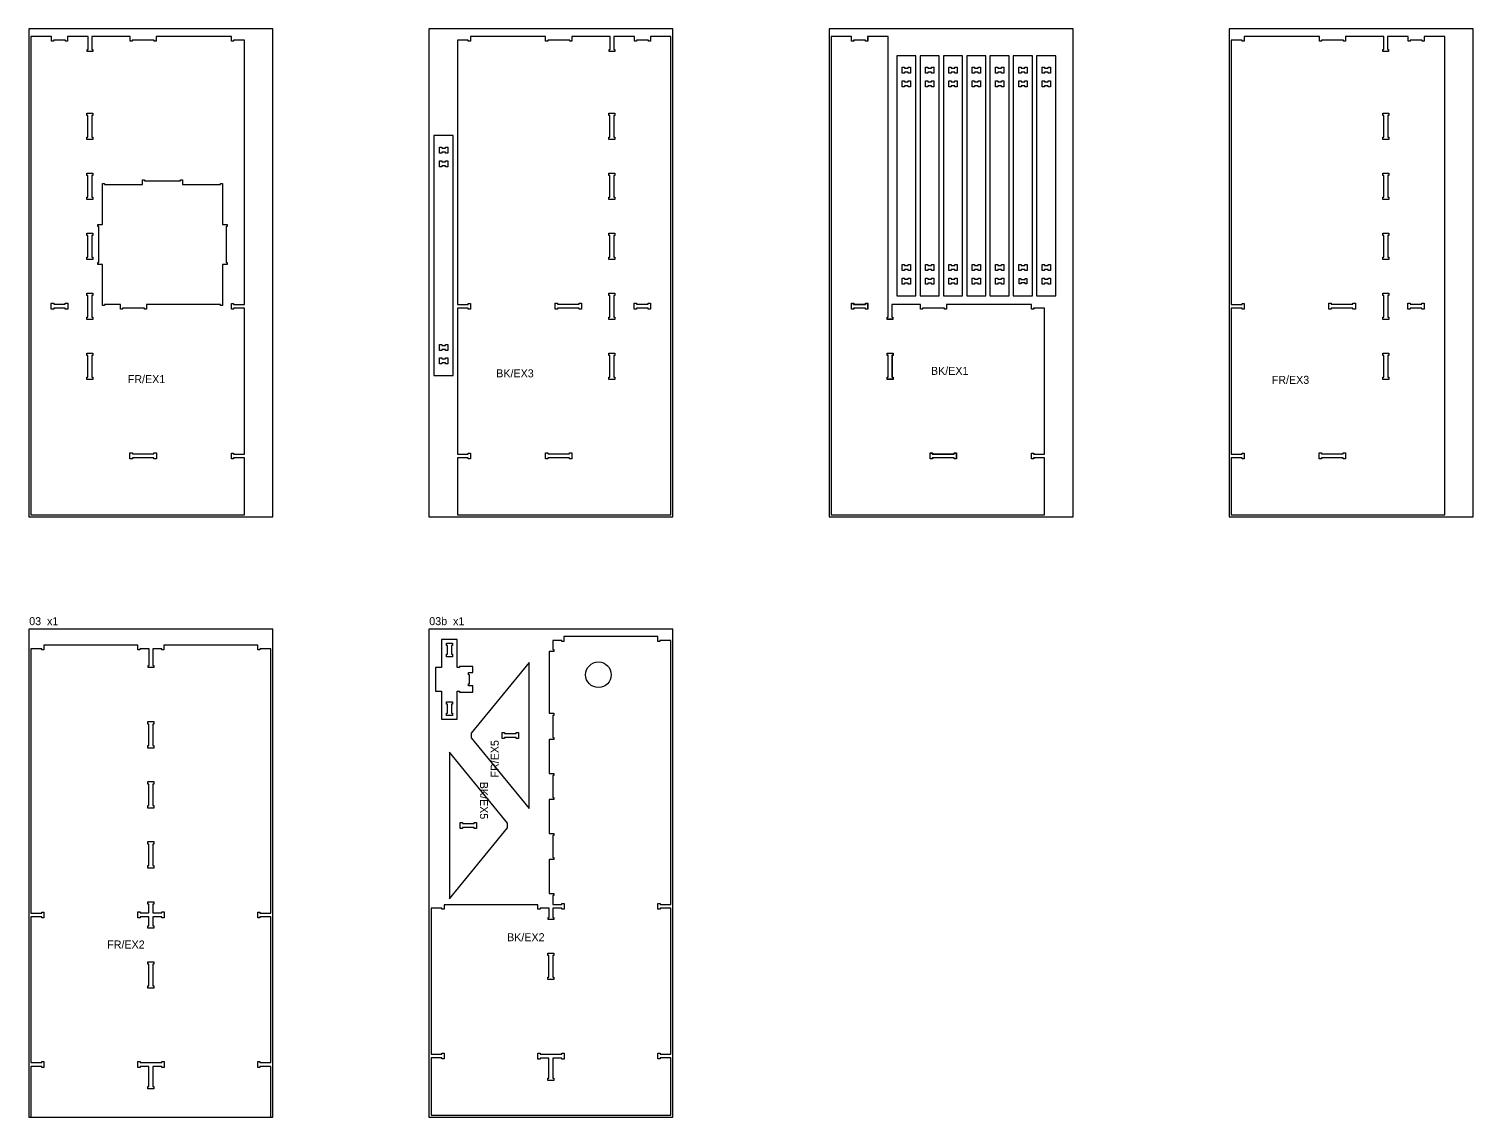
# Model space of a CAD drawing. Header units: inches. Extents: x -19170 to 42346, y 18707 to 54393.
# Drawn here: x 9126 to 16346, y 36707 to 42147 of the extents above; entities that cross this region are included whole.
import ezdxf

# ---------------------------------------------------------------- set-up
doc = ezdxf.new("R2010")
doc.units = ezdxf.units.IN
doc.header["$MEASUREMENT"] = 0
for name, color, linetype in [('0_SHEET_StructuralSheet 2440x1220x18', 1, 'CONTINUOUS'), ('1_3mmTOOL_2mmDEEP_CENTRE', 2, 'CONTINUOUS'), ('4_6mmTOOL_CUTTHROUGH_INSIDE', 4, 'CONTINUOUS'), ('5_6mmTOOL_CUTTHROUGH_OUTSIDE', 5, 'CONTINUOUS')]:
    doc.layers.add(name, color=color, linetype=linetype)

msp = doc.modelspace()

# ---------------------------------------------------------------- linework, layer by layer
at = {"layer": '0_SHEET_StructuralSheet 2440x1220x18'}
for points in [[(9126, 42146.6), (9126, 39706.6), (10346, 39706.6), (10346, 42146.6)], [(11126, 42146.6), (11126, 39706.6), (12346, 39706.6), (12346, 42146.6)], [(13126, 42146.6), (13126, 39706.6), (14346, 39706.6), (14346, 42146.6)], [(15126, 42146.6), (15126, 39706.6), (16346, 39706.6), (16346, 42146.6)], [(9126, 39146.6), (9126, 36706.6), (10346, 36706.6), (10346, 39146.6)], [(11126, 39146.6), (11126, 36706.6), (12346, 36706.6), (12346, 39146.6)]]:
    msp.add_lwpolyline(points, close=True, dxfattribs=at)
at = {"layer": '4_6mmTOOL_CUTTHROUGH_INSIDE'}
for points in [[(13522.6, 41924.5), (13521.6, 41924.5), (13521.6, 41929.5), (13503.6, 41929.5), (13503.6, 41924.5), (13492.6, 41924.5), (13491.6, 41924.5), (13491.6, 41954.5), (13492.6, 41954.5), (13503.6, 41954.5), (13503.6, 41949.5), (13521.6, 41949.5), (13521.6, 41954.5), (13522.6, 41954.5), (13533.6, 41954.5), (13533.6, 41924.5)], [(13608.1, 41924.5), (13608.1, 41954.5), (13609.2, 41954.5), (13620.1, 41954.5), (13620.1, 41949.5), (13638.1, 41949.5), (13638.1, 41954.5), (13639.2, 41954.5), (13650.1, 41954.5), (13650.1, 41924.5), (13639.2, 41924.5), (13638.1, 41924.5), (13638.1, 41929.5), (13620.1, 41929.5), (13620.1, 41924.5), (13609.2, 41924.5)], [(13725.7, 41924.5), (13724.7, 41924.5), (13724.7, 41954.5), (13725.7, 41954.5), (13736.7, 41954.5), (13736.7, 41949.5), (13754.7, 41949.5), (13754.7, 41954.5), (13755.7, 41954.5), (13766.7, 41954.5), (13766.7, 41924.5), (13755.7, 41924.5), (13754.7, 41924.5), (13754.7, 41929.5), (13736.7, 41929.5), (13736.7, 41924.5)], [(13883.2, 41924.5), (13872.2, 41924.5), (13871.2, 41924.5), (13871.2, 41929.5), (13853.2, 41929.5), (13853.2, 41924.5), (13842.2, 41924.5), (13841.2, 41924.5), (13841.2, 41954.5), (13842.2, 41954.5), (13853.2, 41954.5), (13853.2, 41949.5), (13871.2, 41949.5), (13871.2, 41954.5), (13872.2, 41954.5), (13883.2, 41954.5)], [(13987.7, 41924.5), (13987.7, 41929.5), (13969.7, 41929.5), (13969.7, 41924.5), (13958.8, 41924.5), (13957.7, 41924.5), (13957.7, 41954.5), (13958.8, 41954.5), (13969.7, 41954.5), (13969.7, 41949.5), (13987.7, 41949.5), (13987.7, 41954.5), (13988.8, 41954.5), (13999.7, 41954.5), (13999.7, 41924.5), (13988.8, 41924.5)], [(14086.3, 41924.5), (14075.3, 41924.5), (14074.3, 41924.5), (14074.3, 41954.5), (14075.3, 41954.5), (14086.3, 41954.5), (14086.3, 41949.5), (14104.3, 41949.5), (14104.3, 41954.5), (14105.3, 41954.5), (14116.3, 41954.5), (14116.3, 41924.5), (14105.3, 41924.5), (14104.3, 41924.5), (14104.3, 41929.5), (14086.3, 41929.5)], [(14220.8, 41924.5), (14220.8, 41929.5), (14202.8, 41929.5), (14202.8, 41924.5), (14191.9, 41924.5), (14190.8, 41924.5), (14190.8, 41954.5), (14191.9, 41954.5), (14202.8, 41954.5), (14202.8, 41949.5), (14220.8, 41949.5), (14220.8, 41954.5), (14221.9, 41954.5), (14232.8, 41954.5), (14232.8, 41924.5), (14221.9, 41924.5)], [(13522.6, 41856.5), (13521.6, 41856.5), (13521.6, 41861.5), (13503.6, 41861.5), (13503.6, 41856.5), (13492.6, 41856.5), (13491.6, 41856.5), (13491.6, 41886.5), (13503.6, 41886.5), (13503.6, 41881.5), (13521.6, 41881.5), (13521.6, 41886.5), (13522.6, 41886.5), (13533.6, 41886.5), (13533.6, 41856.5)], [(13608.1, 41856.5), (13608.1, 41886.5), (13620.1, 41886.5), (13620.1, 41881.5), (13638.1, 41881.5), (13638.1, 41886.5), (13639.2, 41886.5), (13650.1, 41886.5), (13650.1, 41856.5), (13639.2, 41856.5), (13638.1, 41856.5), (13638.1, 41861.5), (13620.1, 41861.5), (13620.1, 41856.5), (13609.2, 41856.5)], [(13725.7, 41856.5), (13724.7, 41856.5), (13724.7, 41886.5), (13736.7, 41886.5), (13736.7, 41881.5), (13754.7, 41881.5), (13754.7, 41886.5), (13755.7, 41886.5), (13766.7, 41886.5), (13766.7, 41856.5), (13755.7, 41856.5), (13754.7, 41856.5), (13754.7, 41861.5), (13736.7, 41861.5), (13736.7, 41856.5)], [(13883.2, 41856.5), (13872.2, 41856.5), (13871.2, 41856.5), (13871.2, 41861.5), (13853.2, 41861.5), (13853.2, 41856.5), (13842.2, 41856.5), (13841.2, 41856.5), (13841.2, 41886.5), (13853.2, 41886.5), (13853.2, 41881.5), (13871.2, 41881.5), (13871.2, 41886.5), (13872.2, 41886.5), (13883.2, 41886.5)], [(13987.7, 41856.5), (13987.7, 41861.5), (13969.7, 41861.5), (13969.7, 41856.5), (13958.8, 41856.5), (13957.7, 41856.5), (13957.7, 41886.5), (13969.7, 41886.5), (13969.7, 41881.5), (13987.7, 41881.5), (13987.7, 41886.5), (13988.8, 41886.5), (13999.7, 41886.5), (13999.7, 41856.5), (13988.8, 41856.5)], [(14086.3, 41856.5), (14075.3, 41856.5), (14074.3, 41856.5), (14074.3, 41886.5), (14086.3, 41886.5), (14086.3, 41881.5), (14104.3, 41881.5), (14104.3, 41886.5), (14105.3, 41886.5), (14116.3, 41886.5), (14116.3, 41856.5), (14105.3, 41856.5), (14104.3, 41856.5), (14104.3, 41861.5), (14086.3, 41861.5)], [(14220.8, 41856.5), (14220.8, 41861.5), (14202.8, 41861.5), (14202.8, 41856.5), (14191.9, 41856.5), (14190.8, 41856.5), (14190.8, 41886.5), (14202.8, 41886.5), (14202.8, 41881.5), (14220.8, 41881.5), (14220.8, 41886.5), (14221.9, 41886.5), (14232.8, 41886.5), (14232.8, 41856.5), (14221.9, 41856.5)], [(9446, 41593.8), (9416, 41593.8), (9416, 41605.8), (9421, 41605.8), (9421, 41713.8), (9416, 41713.8), (9416, 41725.8), (9446, 41725.8), (9446, 41713.8), (9441, 41713.8), (9441, 41605.8), (9446, 41605.8)], [(12026, 41593.8), (12026, 41605.8), (12031, 41605.8), (12031, 41713.8), (12026, 41713.8), (12026, 41725.8), (12056, 41725.8), (12056, 41713.8), (12051, 41713.8), (12051, 41605.8), (12056, 41605.8), (12056, 41593.8)], [(15894, 41593.8), (15894, 41605.8), (15899, 41605.8), (15899, 41713.8), (15894, 41713.8), (15894, 41725.8), (15924, 41725.8), (15924, 41713.8), (15919, 41713.8), (15919, 41605.8), (15924, 41605.8), (15924, 41593.8)], [(11179.3, 41525.6), (11178.3, 41525.6), (11178.3, 41555.6), (11179.3, 41555.6), (11190.3, 41555.6), (11190.3, 41550.6), (11208.3, 41550.6), (11208.3, 41555.6), (11209.3, 41555.6), (11220.3, 41555.6), (11220.3, 41525.6), (11209.3, 41525.6), (11208.3, 41525.6), (11208.3, 41530.6), (11190.3, 41530.6), (11190.3, 41525.6)], [(11179.3, 41457.6), (11178.3, 41457.6), (11178.3, 41487.6), (11190.3, 41487.6), (11190.3, 41482.6), (11208.3, 41482.6), (11208.3, 41487.6), (11209.3, 41487.6), (11220.3, 41487.6), (11220.3, 41457.6), (11209.3, 41457.6), (11208.3, 41457.6), (11208.3, 41462.6), (11190.3, 41462.6), (11190.3, 41457.6)], [(9446, 41293.8), (9416, 41293.8), (9416, 41305.8), (9421, 41305.8), (9421, 41413.8), (9416, 41413.8), (9416, 41425.8), (9446, 41425.8), (9446, 41413.8), (9441, 41413.8), (9441, 41305.8), (9446, 41305.8)], [(9583.8, 40745.8), (9583.8, 40768.8), (9503.6, 40768.8), (9503.6, 40763.8), (9493.6, 40763.8), (9493.6, 40968.8), (9470.6, 40968.8), (9470.6, 40978.8), (9475.6, 40978.8), (9475.6, 41158.8), (9470.6, 41158.8), (9470.6, 41168.8), (9493.6, 41168.8), (9493.6, 41373.8), (9503.6, 41373.8), (9503.6, 41368.8), (9693.6, 41368.8), (9693.6, 41391.8), (9703.6, 41391.8), (9703.6, 41386.8), (9883.6, 41386.8), (9883.6, 41391.8), (9893.6, 41391.8), (9893.6, 41368.8), (10083.6, 41368.8), (10083.6, 41373.8), (10093.6, 41373.8), (10093.6, 41168.8), (10116.6, 41168.8), (10116.6, 41158.8), (10111.6, 41158.8), (10111.6, 40978.8), (10116.6, 40978.8), (10116.6, 40968.8), (10093.6, 40968.8), (10093.6, 40763.8), (10083.6, 40763.8), (10083.6, 40768.8), (9713.8, 40768.8), (9713.8, 40745.8), (9703.8, 40745.8), (9703.8, 40750.8), (9593.8, 40750.8), (9593.8, 40745.8)], [(12026, 41293.8), (12026, 41305.8), (12031, 41305.8), (12031, 41413.8), (12026, 41413.8), (12026, 41425.8), (12056, 41425.8), (12056, 41413.8), (12051, 41413.8), (12051, 41305.8), (12056, 41305.8), (12056, 41293.8)], [(15894, 41293.8), (15894, 41305.8), (15899, 41305.8), (15899, 41413.8), (15894, 41413.8), (15894, 41425.8), (15924, 41425.8), (15924, 41413.8), (15919, 41413.8), (15919, 41305.8), (15924, 41305.8), (15924, 41293.8)], [(9446, 40993.8), (9416, 40993.8), (9416, 41005.8), (9421, 41005.8), (9421, 41113.8), (9416, 41113.8), (9416, 41125.8), (9446, 41125.8), (9446, 41113.8), (9441, 41113.8), (9441, 41005.8), (9446, 41005.8)], [(12026, 40993.8), (12026, 41005.8), (12031, 41005.8), (12031, 41113.8), (12026, 41113.8), (12026, 41125.8), (12056, 41125.8), (12056, 41113.8), (12051, 41113.8), (12051, 41005.8), (12056, 41005.8), (12056, 40993.8)], [(15894, 40993.8), (15894, 41005.8), (15899, 41005.8), (15899, 41113.8), (15894, 41113.8), (15894, 41125.8), (15924, 41125.8), (15924, 41113.8), (15919, 41113.8), (15919, 41005.8), (15924, 41005.8), (15924, 40993.8)], [(13533.6, 40968.5), (13533.6, 40938.5), (13522.6, 40938.5), (13521.6, 40938.5), (13521.6, 40943.5), (13503.6, 40943.5), (13503.6, 40938.5), (13492.6, 40938.5), (13491.6, 40938.5), (13491.6, 40968.5), (13492.6, 40968.5), (13503.6, 40968.5), (13503.6, 40963.5), (13521.6, 40963.5), (13521.6, 40968.5), (13522.6, 40968.5)], [(13608.1, 40968.5), (13609.2, 40968.5), (13620.1, 40968.5), (13620.1, 40963.5), (13638.1, 40963.5), (13638.1, 40968.5), (13639.2, 40968.5), (13650.1, 40968.5), (13650.1, 40938.5), (13639.2, 40938.5), (13638.1, 40938.5), (13638.1, 40943.5), (13620.1, 40943.5), (13620.1, 40938.5), (13609.2, 40938.5), (13608.1, 40938.5)], [(13736.7, 40968.5), (13736.7, 40963.5), (13754.7, 40963.5), (13754.7, 40968.5), (13755.7, 40968.5), (13766.7, 40968.5), (13766.7, 40938.5), (13755.7, 40938.5), (13754.7, 40938.5), (13754.7, 40943.5), (13736.7, 40943.5), (13736.7, 40938.5), (13725.7, 40938.5), (13724.7, 40938.5), (13724.7, 40968.5), (13725.7, 40968.5)], [(13883.2, 40968.5), (13883.2, 40938.5), (13872.2, 40938.5), (13871.2, 40938.5), (13871.2, 40943.5), (13853.2, 40943.5), (13853.2, 40938.5), (13842.2, 40938.5), (13841.2, 40938.5), (13841.2, 40968.5), (13842.2, 40968.5), (13853.2, 40968.5), (13853.2, 40963.5), (13871.2, 40963.5), (13871.2, 40968.5), (13872.2, 40968.5)], [(13987.7, 40968.5), (13988.8, 40968.5), (13999.7, 40968.5), (13999.7, 40938.5), (13988.8, 40938.5), (13987.7, 40938.5), (13987.7, 40943.5), (13969.7, 40943.5), (13969.7, 40938.5), (13958.8, 40938.5), (13957.7, 40938.5), (13957.7, 40968.5), (13958.8, 40968.5), (13969.7, 40968.5), (13969.7, 40963.5), (13987.7, 40963.5)], [(14086.3, 40968.5), (14086.3, 40963.5), (14104.3, 40963.5), (14104.3, 40968.5), (14105.3, 40968.5), (14116.3, 40968.5), (14116.3, 40938.5), (14105.3, 40938.5), (14104.3, 40938.5), (14104.3, 40943.5), (14086.3, 40943.5), (14086.3, 40938.5), (14075.3, 40938.5), (14074.3, 40938.5), (14074.3, 40968.5), (14075.3, 40968.5)], [(14220.8, 40968.5), (14221.9, 40968.5), (14232.8, 40968.5), (14232.8, 40938.5), (14221.9, 40938.5), (14220.8, 40938.5), (14220.8, 40943.5), (14202.8, 40943.5), (14202.8, 40938.5), (14191.9, 40938.5), (14190.8, 40938.5), (14190.8, 40968.5), (14191.9, 40968.5), (14202.8, 40968.5), (14202.8, 40963.5), (14220.8, 40963.5)], [(13533.6, 40900.5), (13533.6, 40870.5), (13522.6, 40870.5), (13521.6, 40870.5), (13521.6, 40875.5), (13503.6, 40875.5), (13503.6, 40870.5), (13492.6, 40870.5), (13491.6, 40870.5), (13491.6, 40900.5), (13492.6, 40900.5), (13503.6, 40900.5), (13503.6, 40895.5), (13521.6, 40895.5), (13521.6, 40900.5), (13522.6, 40900.5)], [(13608.1, 40900.5), (13609.2, 40900.5), (13620.1, 40900.5), (13620.1, 40895.5), (13638.1, 40895.5), (13638.1, 40900.5), (13639.2, 40900.5), (13650.1, 40900.5), (13650.1, 40870.5), (13639.2, 40870.5), (13638.1, 40870.5), (13638.1, 40875.5), (13620.1, 40875.5), (13620.1, 40870.5), (13609.2, 40870.5), (13608.1, 40870.5)], [(13736.7, 40900.5), (13736.7, 40895.5), (13754.7, 40895.5), (13754.7, 40900.5), (13755.7, 40900.5), (13766.7, 40900.5), (13766.7, 40870.5), (13755.7, 40870.5), (13754.7, 40870.5), (13754.7, 40875.5), (13736.7, 40875.5), (13736.7, 40870.5), (13725.7, 40870.5), (13724.7, 40870.5), (13724.7, 40900.5), (13725.7, 40900.5)], [(13883.2, 40900.5), (13883.2, 40870.5), (13872.2, 40870.5), (13871.2, 40870.5), (13871.2, 40875.5), (13853.2, 40875.5), (13853.2, 40870.5), (13842.2, 40870.5), (13841.2, 40870.5), (13841.2, 40900.5), (13842.2, 40900.5), (13853.2, 40900.5), (13853.2, 40895.5), (13871.2, 40895.5), (13871.2, 40900.5), (13872.2, 40900.5)], [(13999.7, 40900.5), (13999.7, 40870.5), (13988.8, 40870.5), (13987.7, 40870.5), (13987.7, 40875.5), (13969.7, 40875.5), (13969.7, 40870.5), (13958.8, 40870.5), (13957.7, 40870.5), (13957.7, 40900.5), (13958.8, 40900.5), (13969.7, 40900.5), (13969.7, 40895.5), (13987.7, 40895.5), (13987.7, 40900.5), (13988.8, 40900.5)], [(14084.3, 40898.5), (14084.3, 40893.5), (14106.3, 40893.5), (14106.3, 40898.5), (14114.3, 40898.5), (14114.3, 40872.5), (14106.3, 40872.5), (14106.3, 40877.5), (14084.3, 40877.5), (14084.3, 40872.5), (14076.3, 40872.5), (14076.3, 40898.5)], [(14220.8, 40900.5), (14221.9, 40900.5), (14232.8, 40900.5), (14232.8, 40870.5), (14221.9, 40870.5), (14220.8, 40870.5), (14220.8, 40875.5), (14202.8, 40875.5), (14202.8, 40870.5), (14191.9, 40870.5), (14190.8, 40870.5), (14190.8, 40900.5), (14191.9, 40900.5), (14202.8, 40900.5), (14202.8, 40895.5), (14220.8, 40895.5)], [(9446, 40693.8), (9416, 40693.8), (9416, 40705.8), (9421, 40705.8), (9421, 40813.8), (9416, 40813.8), (9416, 40825.8), (9446, 40825.8), (9446, 40813.8), (9441, 40813.8), (9441, 40705.8), (9446, 40705.8)], [(12026, 40825.8), (12056, 40825.8), (12056, 40813.8), (12051, 40813.8), (12051, 40705.8), (12056, 40705.8), (12056, 40693.8), (12026, 40693.8), (12026, 40705.8), (12031, 40705.8), (12031, 40813.8), (12026, 40813.8)], [(15894, 40825.8), (15924, 40825.8), (15924, 40813.8), (15919, 40813.8), (15919, 40705.8), (15924, 40705.8), (15924, 40693.8), (15894, 40693.8), (15894, 40705.8), (15899, 40705.8), (15899, 40813.8), (15894, 40813.8)], [(9320, 40744.8), (9308, 40744.8), (9308, 40749.8), (9250, 40749.8), (9250, 40744.8), (9238, 40744.8), (9238, 40774.8), (9250, 40774.8), (9250, 40769.8), (9308, 40769.8), (9308, 40774.8), (9320, 40774.8)], [(11757.2, 40774.8), (11769.2, 40774.8), (11769.2, 40769.8), (11877.2, 40769.8), (11877.2, 40774.8), (11889.2, 40774.8), (11889.2, 40744.8), (11877.2, 40744.8), (11877.2, 40749.8), (11769.2, 40749.8), (11769.2, 40744.8), (11757.2, 40744.8)], [(12152, 40774.8), (12164, 40774.8), (12164, 40769.8), (12222, 40769.8), (12222, 40774.8), (12234, 40774.8), (12234, 40744.8), (12222, 40744.8), (12222, 40749.8), (12164, 40749.8), (12164, 40744.8), (12152, 40744.8)], [(13320, 40744.8), (13308, 40744.8), (13308, 40749.8), (13250, 40749.8), (13250, 40744.8), (13238, 40744.8), (13238, 40774.8), (13250, 40774.8), (13250, 40769.8), (13308, 40769.8), (13308, 40774.8), (13320, 40774.8)], [(13319, 40745.8), (13309, 40745.8), (13309, 40750.8), (13249, 40750.8), (13249, 40745.8), (13239, 40745.8), (13239, 40773.8), (13249, 40773.8), (13249, 40768.8), (13309, 40768.8), (13309, 40773.8), (13319, 40773.8)], [(15625.2, 40774.8), (15637.2, 40774.8), (15637.2, 40769.8), (15745.2, 40769.8), (15745.2, 40774.8), (15757.2, 40774.8), (15757.2, 40744.8), (15745.2, 40744.8), (15745.2, 40749.8), (15637.2, 40749.8), (15637.2, 40744.8), (15625.2, 40744.8)], [(16020, 40774.8), (16032, 40774.8), (16032, 40769.8), (16090, 40769.8), (16090, 40774.8), (16102, 40774.8), (16102, 40744.8), (16090, 40744.8), (16090, 40749.8), (16032, 40749.8), (16032, 40744.8), (16020, 40744.8)], [(9446, 40393.8), (9416, 40393.8), (9416, 40405.8), (9421, 40405.8), (9421, 40513.8), (9416, 40513.8), (9416, 40525.8), (9446, 40525.8), (9446, 40513.8), (9441, 40513.8), (9441, 40405.8), (9446, 40405.8)], [(11190.3, 40569.6), (11190.3, 40564.6), (11208.3, 40564.6), (11208.3, 40569.6), (11209.3, 40569.6), (11220.3, 40569.6), (11220.3, 40539.6), (11209.3, 40539.6), (11208.3, 40539.6), (11208.3, 40544.6), (11190.3, 40544.6), (11190.3, 40539.6), (11179.3, 40539.6), (11178.3, 40539.6), (11178.3, 40569.6), (11179.3, 40569.6)], [(12026, 40525.8), (12056, 40525.8), (12056, 40513.8), (12051, 40513.8), (12051, 40405.8), (12056, 40405.8), (12056, 40393.8), (12026, 40393.8), (12026, 40405.8), (12031, 40405.8), (12031, 40513.8), (12026, 40513.8)], [(13446, 40393.8), (13416, 40393.8), (13416, 40405.8), (13421, 40405.8), (13421, 40513.8), (13416, 40513.8), (13416, 40525.8), (13446, 40525.8), (13446, 40513.8), (13441, 40513.8), (13441, 40405.8), (13446, 40405.8)], [(13445, 40514.8), (13440, 40514.8), (13440, 40404.8), (13445, 40404.8), (13445, 40394.8), (13417, 40394.8), (13417, 40404.8), (13422, 40404.8), (13422, 40514.8), (13417, 40514.8), (13417, 40524.8), (13445, 40524.8)], [(15894, 40525.8), (15924, 40525.8), (15924, 40513.8), (15919, 40513.8), (15919, 40405.8), (15924, 40405.8), (15924, 40393.8), (15894, 40393.8), (15894, 40405.8), (15899, 40405.8), (15899, 40513.8), (15894, 40513.8)], [(11190.3, 40501.6), (11190.3, 40496.6), (11208.3, 40496.6), (11208.3, 40501.6), (11209.3, 40501.6), (11220.3, 40501.6), (11220.3, 40471.6), (11209.3, 40471.6), (11208.3, 40471.6), (11208.3, 40476.6), (11190.3, 40476.6), (11190.3, 40471.6), (11179.3, 40471.6), (11178.3, 40471.6), (11178.3, 40501.6), (11179.3, 40501.6)], [(9631.3, 40026.8), (9643.3, 40026.8), (9643.3, 40021.8), (9751.3, 40021.8), (9751.3, 40026.8), (9763.3, 40026.8), (9763.3, 39996.8), (9751.3, 39996.8), (9751.3, 40001.8), (9643.3, 40001.8), (9643.3, 39996.8), (9631.3, 39996.8)], [(11708.7, 40026.8), (11720.7, 40026.8), (11720.7, 40021.8), (11828.7, 40021.8), (11828.7, 40026.8), (11840.7, 40026.8), (11840.7, 39996.8), (11828.7, 39996.8), (11828.7, 40001.8), (11720.7, 40001.8), (11720.7, 39996.8), (11708.7, 39996.8)], [(13643.3, 40026.8), (13643.3, 40021.8), (13751.3, 40021.8), (13751.3, 40026.8), (13763.3, 40026.8), (13763.3, 39996.8), (13751.3, 39996.8), (13751.3, 40001.8), (13643.3, 40001.8), (13643.3, 39996.8), (13631.3, 39996.8), (13631.3, 40026.8)], [(13642.3, 40025.8), (13642.3, 40020.8), (13752.3, 40020.8), (13752.3, 40025.8), (13762.3, 40025.8), (13762.3, 39997.8), (13752.3, 39997.8), (13752.3, 40002.8), (13642.3, 40002.8), (13642.3, 39997.8), (13632.3, 39997.8), (13632.3, 40025.8)], [(15576.7, 40026.8), (15588.7, 40026.8), (15588.7, 40021.8), (15696.7, 40021.8), (15696.7, 40026.8), (15708.7, 40026.8), (15708.7, 39996.8), (15696.7, 39996.8), (15696.7, 40001.8), (15588.7, 40001.8), (15588.7, 39996.8), (15576.7, 39996.8)], [(11213.1, 39008.2), (11213.1, 39020.2), (11218.1, 39020.2), (11218.1, 39064.2), (11213.1, 39064.2), (11213.1, 39076.2), (11243.1, 39076.2), (11243.1, 39064.2), (11238.1, 39064.2), (11238.1, 39020.2), (11243.1, 39020.2), (11243.1, 39008.2)], [(11243.1, 38782.2), (11243.1, 38770.2), (11238.1, 38770.2), (11238.1, 38726.2), (11243.1, 38726.2), (11243.1, 38714.2), (11213.1, 38714.2), (11213.1, 38726.2), (11218.1, 38726.2), (11218.1, 38770.2), (11213.1, 38770.2), (11213.1, 38782.2)], [(9721, 38551.6), (9721, 38563.6), (9726, 38563.6), (9726, 38671.6), (9721, 38671.6), (9721, 38683.6), (9751, 38683.6), (9751, 38671.6), (9746, 38671.6), (9746, 38563.6), (9751, 38563.6), (9751, 38551.6)], [(11503.5, 38628.9), (11503.5, 38623.9), (11561.5, 38623.9), (11561.5, 38628.9), (11573.5, 38628.9), (11573.5, 38598.9), (11561.5, 38598.9), (11561.5, 38603.9), (11503.5, 38603.9), (11503.5, 38598.9), (11491.5, 38598.9), (11491.5, 38628.9)], [(9721, 38251.6), (9721, 38263.6), (9726, 38263.6), (9726, 38371.6), (9721, 38371.6), (9721, 38383.6), (9751, 38383.6), (9751, 38371.6), (9746, 38371.6), (9746, 38263.6), (9751, 38263.6), (9751, 38251.6)], [(11294.1, 38179.6), (11294.1, 38174.6), (11352.1, 38174.6), (11352.1, 38179.6), (11364.1, 38179.6), (11364.1, 38149.6), (11352.1, 38149.6), (11352.1, 38154.6), (11294.1, 38154.6), (11294.1, 38149.6), (11282.1, 38149.6), (11282.1, 38179.6)], [(9721, 37951.6), (9721, 37963.6), (9726, 37963.6), (9726, 38071.6), (9721, 38071.6), (9721, 38083.6), (9751, 38083.6), (9751, 38071.6), (9746, 38071.6), (9746, 37963.6), (9751, 37963.6), (9751, 37951.6)], [(9670, 37732.6), (9682, 37732.6), (9682, 37727.6), (9726, 37727.6), (9726, 37771.6), (9721, 37771.6), (9721, 37783.6), (9751, 37783.6), (9751, 37771.6), (9746, 37771.6), (9746, 37727.6), (9790, 37727.6), (9790, 37732.6), (9802, 37732.6), (9802, 37702.6), (9790, 37702.6), (9790, 37707.6), (9746, 37707.6), (9746, 37663.6), (9751, 37663.6), (9751, 37651.6), (9721, 37651.6), (9721, 37663.6), (9726, 37663.6), (9726, 37707.6), (9682, 37707.6), (9682, 37702.6), (9670, 37702.6)], [(9721, 37483.6), (9751, 37483.6), (9751, 37471.6), (9746, 37471.6), (9746, 37363.6), (9751, 37363.6), (9751, 37351.6), (9721, 37351.6), (9721, 37363.6), (9726, 37363.6), (9726, 37471.6), (9721, 37471.6)], [(11751, 37525.8), (11751, 37513.8), (11746, 37513.8), (11746, 37405.8), (11751, 37405.8), (11751, 37393.8), (11721, 37393.8), (11721, 37405.8), (11726, 37405.8), (11726, 37513.8), (11721, 37513.8), (11721, 37525.8)], [(9670, 36984.6), (9682, 36984.6), (9682, 36979.6), (9790, 36979.6), (9790, 36984.6), (9802, 36984.6), (9802, 36954.6), (9790, 36954.6), (9790, 36959.6), (9746, 36959.6), (9746, 36859.6), (9751, 36859.6), (9751, 36847.6), (9721, 36847.6), (9721, 36859.6), (9726, 36859.6), (9726, 36959.6), (9682, 36959.6), (9682, 36954.6), (9670, 36954.6)], [(11802, 37026.8), (11802, 36996.8), (11790, 36996.8), (11790, 37001.8), (11746, 37001.8), (11746, 36901.8), (11751, 36901.8), (11751, 36889.8), (11721, 36889.8), (11721, 36901.8), (11726, 36901.8), (11726, 37001.8), (11682, 37001.8), (11682, 36996.8), (11670, 36996.8), (11670, 37026.8), (11682, 37026.8), (11682, 37021.8), (11790, 37021.8), (11790, 37026.8)]]:
    msp.add_lwpolyline(points, close=True, dxfattribs=at)
msp.add_circle((11973.3, 38917.9), 64, dxfattribs=at)
at = {"layer": '5_6mmTOOL_CUTTHROUGH_OUTSIDE'}
for points in [[(10203.8, 40750.6), (10149.3, 40750.6), (10149.3, 40745.6), (10138.8, 40745.6), (10138.8, 40774.1), (10149.3, 40774.1), (10149.3, 40769.1), (10203.8, 40769.1), (10203.8, 42089.6), (10149.3, 42089.6), (10149.3, 42084.6), (10138.8, 42084.6), (10138.8, 42108.9), (9762.5, 42108.9), (9762.5, 42084.6), (9752, 42084.6), (9752, 42089.6), (9642.5, 42089.6), (9642.5, 42084.6), (9632, 42084.6), (9632, 42108.9), (9440.3, 42108.9), (9440.3, 42044.1), (9445.3, 42044.1), (9445.3, 42033.6), (9416.8, 42033.6), (9416.8, 42044.1), (9421.8, 42044.1), (9421.8, 42108.9), (9319.3, 42108.9), (9319.3, 42084.6), (9308.8, 42084.6), (9308.8, 42089.6), (9249.3, 42089.6), (9249.3, 42084.6), (9238.8, 42084.6), (9238.8, 42108.9), (9136.3, 42108.9), (9136.3, 39716.9), (10203.8, 39716.9), (10203.8, 40002.6), (10149.3, 40002.6), (10149.3, 39997.6), (10138.8, 39997.6), (10138.8, 40026.1), (10149.3, 40026.1), (10149.3, 40021.1), (10203.8, 40021.1)], [(12335.8, 42108.9), (12233.3, 42108.9), (12233.3, 42084.6), (12222.8, 42084.6), (12222.8, 42089.6), (12163.3, 42089.6), (12163.3, 42084.6), (12152.8, 42084.6), (12152.8, 42108.9), (12050.3, 42108.9), (12050.3, 42044.1), (12055.3, 42044.1), (12055.3, 42033.6), (12026.8, 42033.6), (12026.8, 42044.1), (12031.8, 42044.1), (12031.8, 42108.9), (11840, 42108.9), (11840, 42084.6), (11829.5, 42084.6), (11829.5, 42089.6), (11720, 42089.6), (11720, 42084.6), (11709.5, 42084.6), (11709.5, 42108.9), (11333.3, 42108.9), (11333.3, 42084.6), (11322.8, 42084.6), (11322.8, 42089.6), (11268.3, 42089.6), (11268.3, 40769.1), (11322.8, 40769.1), (11322.8, 40774.1), (11333.3, 40774.1), (11333.3, 40745.6), (11322.8, 40745.6), (11322.8, 40750.6), (11268.3, 40750.6), (11268.3, 40021.1), (11322.8, 40021.1), (11322.8, 40026.1), (11333.3, 40026.1), (11333.3, 39997.6), (11322.8, 39997.6), (11322.8, 40002.6), (11268.3, 40002.6), (11268.3, 39716.9), (12335.8, 39716.9)], [(14204, 40750.8), (14149, 40750.8), (14149, 40745.8), (14139, 40745.8), (14139, 40768.8), (13713.8, 40768.8), (13713.8, 40745.8), (13703.8, 40745.8), (13703.8, 40750.8), (13593.8, 40750.8), (13593.8, 40745.8), (13583.8, 40745.8), (13583.8, 40768.8), (13440, 40768.8), (13440, 40704.8), (13445, 40704.8), (13445, 40694.8), (13417, 40694.8), (13417, 40704.8), (13422, 40704.8), (13422, 42109.1), (13319, 42109.1), (13319, 42084.8), (13309, 42084.8), (13309, 42089.8), (13249, 42089.8), (13249, 42084.8), (13239, 42084.8), (13239, 42109.1), (13136, 42109.1), (13136, 39716.6), (14204, 39716.6), (14204, 40002.8), (14149, 40002.8), (14149, 39997.8), (14139, 39997.8), (14139, 40025.8), (14149, 40025.8), (14149, 40020.8), (14204, 40020.8)], [(14203.8, 40750.6), (14149.3, 40750.6), (14149.3, 40745.6), (14138.8, 40745.6), (14138.8, 40768.6), (13714, 40768.6), (13714, 40745.6), (13703.5, 40745.6), (13703.5, 40750.6), (13594, 40750.6), (13594, 40745.6), (13583.5, 40745.6), (13583.5, 40768.6), (13440.3, 40768.6), (13440.3, 40705.1), (13445.3, 40705.1), (13445.3, 40694.6), (13416.8, 40694.6), (13416.8, 40705.1), (13421.8, 40705.1), (13421.8, 42108.9), (13319.3, 42108.9), (13319.3, 42084.6), (13308.8, 42084.6), (13308.8, 42089.6), (13249.3, 42089.6), (13249.3, 42084.6), (13238.8, 42084.6), (13238.8, 42108.9), (13136.3, 42108.9), (13136.3, 39716.9), (14203.8, 39716.9), (14203.8, 40002.6), (14149.3, 40002.6), (14149.3, 39997.6), (14138.8, 39997.6), (14138.8, 40026.1), (14149.3, 40026.1), (14149.3, 40021.1), (14203.8, 40021.1)], [(16203.8, 42108.9), (16101.3, 42108.9), (16101.3, 42084.6), (16090.8, 42084.6), (16090.8, 42089.6), (16031.3, 42089.6), (16031.3, 42084.6), (16020.8, 42084.6), (16020.8, 42108.9), (15918.3, 42108.9), (15918.3, 42044.1), (15923.3, 42044.1), (15923.3, 42033.6), (15894.8, 42033.6), (15894.8, 42044.1), (15899.8, 42044.1), (15899.8, 42108.9), (15708, 42108.9), (15708, 42084.6), (15697.5, 42084.6), (15697.5, 42089.6), (15588, 42089.6), (15588, 42084.6), (15577.5, 42084.6), (15577.5, 42108.9), (15201.3, 42108.9), (15201.3, 42084.6), (15190.8, 42084.6), (15190.8, 42089.6), (15136.3, 42089.6), (15136.3, 40769.1), (15190.8, 40769.1), (15190.8, 40774.1), (15201.3, 40774.1), (15201.3, 40745.6), (15190.8, 40745.6), (15190.8, 40750.6), (15136.3, 40750.6), (15136.3, 40021.1), (15190.8, 40021.1), (15190.8, 40026.1), (15201.3, 40026.1), (15201.3, 39997.6), (15190.8, 39997.6), (15190.8, 40002.6), (15136.3, 40002.6), (15136.3, 39716.9), (16203.8, 39716.9)], [(13560.6, 42012.3), (13464.6, 42012.3), (13464.6, 40812.8), (13560.6, 40812.8)], [(13677.2, 42012.3), (13581.1, 42012.3), (13581.1, 40812.8), (13677.2, 40812.8)], [(13793.7, 42012.3), (13697.7, 42012.3), (13697.7, 40812.8), (13793.7, 40812.8)], [(13910.2, 42012.3), (13814.2, 42012.3), (13814.2, 40812.8), (13910.2, 40812.8)], [(14026.8, 42012.3), (13930.7, 42012.3), (13930.7, 40812.8), (14026.8, 40812.8)], [(14143.3, 42012.3), (14047.3, 42012.3), (14047.3, 40812.8), (14143.3, 40812.8)], [(14259.8, 42012.3), (14163.8, 42012.3), (14163.8, 40812.8), (14259.8, 40812.8)], [(11247.5, 41613.6), (11151, 41613.6), (11151, 40413.6), (11247.5, 40413.6)], [(10335.8, 39047.4), (10281.3, 39047.4), (10281.3, 39042.4), (10270.8, 39042.4), (10270.8, 39066.6), (9801.3, 39066.6), (9801.3, 39042.4), (9790.8, 39042.4), (9790.8, 39047.4), (9745.3, 39047.4), (9745.3, 38964.9), (9750.3, 38964.9), (9750.3, 38954.4), (9721.8, 38954.4), (9721.8, 38964.9), (9726.8, 38964.9), (9726.8, 39047.4), (9681.3, 39047.4), (9681.3, 39042.4), (9670.8, 39042.4), (9670.8, 39066.6), (9201.3, 39066.6), (9201.3, 39042.4), (9190.8, 39042.4), (9190.8, 39047.4), (9136.3, 39047.4), (9136.3, 37726.9), (9190.8, 37726.9), (9190.8, 37731.9), (9201.3, 37731.9), (9201.3, 37703.4), (9190.8, 37703.4), (9190.8, 37708.4), (9136.3, 37708.4), (9136.3, 36978.9), (9190.8, 36978.9), (9190.8, 36983.9), (9201.3, 36983.9), (9201.3, 36955.4), (9190.8, 36955.4), (9190.8, 36960.4), (9136.3, 36960.4), (9136.3, 36706.9), (10335.8, 36706.9), (10335.8, 36960.4), (10281.3, 36960.4), (10281.3, 36955.4), (10270.8, 36955.4), (10270.8, 36983.9), (10281.3, 36983.9), (10281.3, 36978.9), (10335.8, 36978.9), (10335.8, 37708.4), (10281.3, 37708.4), (10281.3, 37703.4), (10270.8, 37703.4), (10270.8, 37731.9), (10281.3, 37731.9), (10281.3, 37726.9), (10335.8, 37726.9)], [(12335.8, 39089.6), (12280.7, 39089.6), (12280.7, 39084.6), (12270.2, 39084.6), (12270.2, 39108.9), (11801, 39108.9), (11801, 39084.6), (11790.5, 39084.6), (11790.5, 39089.6), (11745.3, 39089.6), (11745.3, 39044.1), (11750.3, 39044.1), (11750.3, 39033.6), (11727.3, 39033.6), (11727.3, 38725.1), (11750.3, 38725.1), (11750.3, 38714.6), (11745.3, 38714.6), (11745.3, 38605.1), (11750.3, 38605.1), (11750.3, 38594.6), (11727.3, 38594.6), (11727.3, 38425.1), (11750.3, 38425.1), (11750.3, 38414.6), (11745.3, 38414.6), (11745.3, 38305.1), (11750.3, 38305.1), (11750.3, 38294.6), (11727.3, 38294.6), (11727.3, 38125.1), (11750.3, 38125.1), (11750.3, 38114.6), (11745.3, 38114.6), (11745.3, 38005.1), (11750.3, 38005.1), (11750.3, 37994.6), (11727.3, 37994.6), (11727.3, 37825.1), (11750.3, 37825.1), (11750.3, 37814.6), (11745.3, 37814.6), (11745.3, 37769.1), (11790.8, 37769.1), (11790.8, 37774.1), (11801.3, 37774.1), (11801.3, 37745.6), (11790.8, 37745.6), (11790.8, 37750.6), (11745.3, 37750.6), (11745.3, 37705.1), (11750.3, 37705.1), (11750.3, 37694.6), (11721.8, 37694.6), (11721.8, 37705.1), (11726.8, 37705.1), (11726.8, 37750.6), (11681.3, 37750.6), (11681.3, 37745.6), (11670.8, 37745.6), (11670.8, 37768.6), (11201.3, 37768.6), (11201.3, 37745.6), (11190.8, 37745.6), (11190.8, 37750.6), (11136.3, 37750.6), (11136.3, 37021.1), (11190.8, 37021.1), (11190.8, 37026.1), (11201.3, 37026.1), (11201.3, 36997.6), (11190.8, 36997.6), (11190.8, 37002.6), (11136.3, 37002.6), (11136.3, 36716.9), (12335.8, 36716.9), (12335.8, 37002.6), (12281.3, 37002.6), (12281.3, 36997.6), (12270.8, 36997.6), (12270.8, 37026.1), (12281.3, 37026.1), (12281.3, 37021.1), (12335.8, 37021.1), (12335.8, 37750.6), (12281.3, 37750.6), (12281.3, 37745.6), (12270.8, 37745.6), (12270.8, 37774.1), (12281.3, 37774.1), (12281.3, 37769.1), (12335.8, 37769.1)], [(11327.9, 38917.9), (11322.9, 38917.9), (11322.9, 38928.4), (11345.9, 38928.4), (11345.9, 38958.9), (11278.4, 38958.9), (11278.4, 38953.9), (11267.9, 38953.9), (11267.9, 39094.9), (11188.4, 39094.9), (11188.4, 38953.9), (11158.4, 38953.9), (11158.4, 38836.4), (11188.4, 38836.4), (11188.4, 38695.4), (11267.9, 38695.4), (11267.9, 38836.4), (11278.4, 38836.4), (11278.4, 38831.4), (11345.9, 38831.4), (11345.9, 38861.9), (11322.9, 38861.9), (11322.9, 38872.4), (11327.9, 38872.4)], [(11626.4, 38978.6), (11337.3, 38625.2), (11337.3, 38602.6), (11626.4, 38249.2)], [(11228.7, 38530.7), (11228.7, 37798.5), (11518.8, 38153.1), (11518.8, 38176.1)]]:
    msp.add_lwpolyline(points, close=True, dxfattribs=at)

# ---------------------------------------------------------------- texts
at = {"layer": '0_SHEET_StructuralSheet 2440x1220x18', "char_height": 40, "attachment_point": 1}
for s, insert in [('03  x1', (9127.6, 39205.8)), ('03b  x1', (11127.6, 39205.8))]:
    msp.add_mtext_dynamic_manual_height_columns(s, width=871.788, gutter_width=200, heights=[0], dxfattribs=dict(at, insert=insert))
at = {"layer": '1_3mmTOOL_2mmDEEP_CENTRE', "char_height": 40, "attachment_point": 1}
for s, insert in [('{\\W3.83531; }BK/EX3', (11405.4, 40444.8)), ('{\\W4.00197; }BK/EX1', (13576.2, 40457.2)), ('{\\W4.00197; }FR/EX1', (9561, 40416)), ('{\\W3.83531; }FR/EX3', (15282.4, 40412.2)), ('{\\W3.83531; }BK/EX2', (11459.7, 37626)), ('{\\W3.83531; }FR/EX2', (9460.6, 37589.5))]:
    msp.add_mtext_dynamic_manual_height_columns(s, width=533.492, gutter_width=200, heights=[0], dxfattribs=dict(at, insert=insert))
for s, insert, rotation in [('{\\W3.83531; }FR/EX5', (11434.9, 38347.1), 90), ('{\\W3.83531; }BK/EX5', (11421.1, 38439.8), 270)]:
    msp.add_mtext_dynamic_manual_height_columns(s, width=533.492, gutter_width=200, heights=[0], dxfattribs=dict(at, insert=insert, rotation=rotation))

doc.saveas('drawing.dxf')
